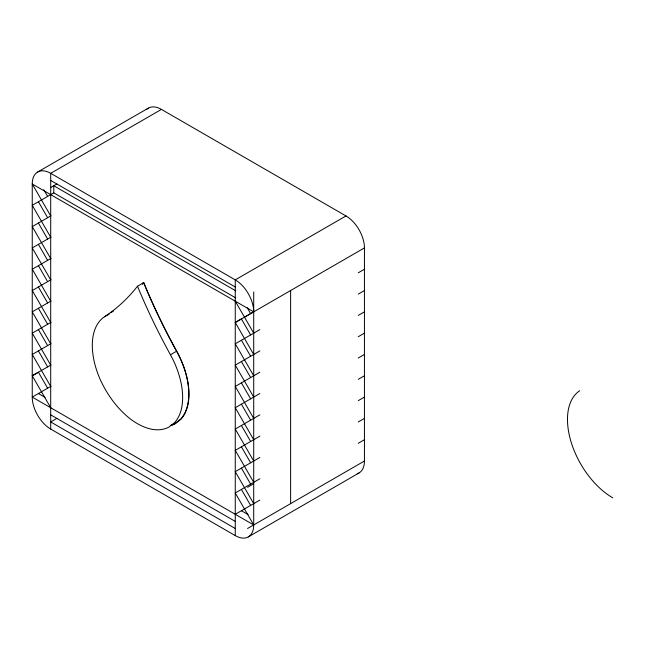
<?xml version="1.0" encoding="UTF-8"?>
<svg xmlns="http://www.w3.org/2000/svg" width="645" height="645" viewBox="0 0 645 645"><rect width="100%" height="100%" fill="white"/><g stroke="black" fill="none" stroke-linecap="round" stroke-linejoin="round"><path stroke-width="0.97" d="M137.498 286.227L135.136 289.154A397.006 229.209 60 0 1 104.506 316.768A64.008 36.959 60 0 0 100.289 379.671C106.941 394.143 116.382 407.406 128.669 417.629A64.016 36.959 60 0 0 169.022 427.006L174.658 422.531A64.016 36.959 60 0 0 170.441 354.758A397.304 229.386 60 0 1 139.804 291.766L137.498 286.227L143.65 282.679M142.464 284.139L143.722 282.583A397.304 229.386 60 0 0 176.786 351.396A64.016 36.959 60 0 1 181.003 419.169L175.367 423.644A64.016 36.959 60 0 1 171.231 425.394M37.652 172.038L148.382 108.11M357.225 473.753A26.098 15.069 60 0 0 364.441 461.014L364.441 247.914A26.098 15.069 60 0 0 345.986 215.946L161.435 109.4L50.705 173.328A26.098 15.069 60 0 0 32.25 183.986L32.25 397.086A26.098 15.069 60 0 0 50.705 429.054L235.256 535.6A26.098 15.069 60 0 0 253.711 524.949L253.711 291.951M50.705 187.534L56.857 183.986M235.723 290.798L53.785 185.76L53.785 192.863L32.25 205.295L50.705 237.263M50.987 215.785L32.25 226.605L50.705 258.572M50.987 237.102L32.25 247.914L50.705 279.882M50.987 258.411L32.25 269.223L50.705 301.191M50.987 279.72L32.25 290.532L50.705 322.5M50.987 301.03L32.25 311.841L50.705 343.809M50.987 322.339L32.25 333.159L50.705 365.118M50.987 343.648L32.25 354.468L50.705 386.428M104.506 316.768L109.118 314.099M50.705 407.745L32.25 375.777L50.987 364.957M32.25 375.777L38.402 372.221L47.633 388.209M50.987 386.266L32.25 397.086L253.711 524.949L235.256 492.982L259.862 478.775M345.986 215.946L235.256 279.882L50.705 173.328L50.705 429.054M56.857 418.395L50.705 421.951L235.256 528.497M170.449 354.758L176.601 351.203A397.304 229.386 60 0 1 145.955 288.218L143.529 282.397A397.006 229.209 60 0 1 142.319 283.913M253.711 354.468L235.256 322.5L253.993 311.68M235.256 322.5L241.407 318.944L250.639 334.932M244.487 317.171L364.441 247.914M259.862 329.603L235.256 343.809L253.711 375.777M358.289 272.779L364.441 269.223M259.862 350.912L235.256 365.118L253.711 397.086M358.289 294.088L364.441 290.532M259.862 372.221L235.256 386.428L253.711 418.395M358.289 315.397L364.441 311.841M259.862 393.531L235.256 407.737L253.711 439.705M358.289 336.706L364.441 333.159M259.862 414.84L235.256 429.046L253.711 461.014M358.289 358.015L364.441 354.468M259.862 436.157L235.256 450.363L253.711 482.323M358.289 379.325L364.441 375.777M259.862 457.466L235.256 471.672L253.711 503.632M358.289 400.634L364.441 397.086M358.289 421.951L364.441 418.395M247.559 487.298L253.711 483.742M235.256 514.291L259.862 500.085M358.289 443.26L364.441 439.705M247.559 528.497L364.441 461.014M248.309 536.89L359.039 472.962M50.705 180.431L235.312 287.017M53.785 192.863L235.723 297.901M38.402 393.531L45.11 397.409M241.407 510.735L248.115 514.613M50.705 414.848L235.312 521.426M247.237 307.73L250.639 313.623M235.256 301.191L253.711 333.151M241.407 340.254L250.639 356.242M241.407 361.571L250.639 377.551M241.407 382.88L250.639 398.86M241.407 404.189L250.639 420.169M241.407 425.498L250.639 441.478M241.407 446.808L250.639 462.788M241.407 468.117L250.639 484.105M241.407 489.426L250.639 505.414M43.747 189.686L47.633 196.419M50.705 215.946L32.25 183.986L253.711 311.841A26.098 15.069 60 0 0 235.256 279.882L235.256 535.6M38.402 201.74L47.633 217.728M38.402 223.049L47.633 239.037M38.402 244.366L47.633 260.346M38.402 265.675L47.633 281.655M38.402 286.985L47.633 302.965M38.402 308.294L47.633 324.274M38.402 329.603L47.633 345.583M38.402 350.912L47.633 366.9M290.621 290.532L290.621 503.632M146.794 109.287A26.098 15.069 60 0 1 161.435 109.4M612.75 497.827A64.016 36.959 60 0 1 571.228 442.397A64.016 36.959 60 0 1 579.678 390.765M171.038 425.2A64.016 36.959 60 0 0 175.174 423.451L180.81 418.976A64.016 36.959 60 0 0 176.593 351.211M113.528 310.946A397.006 229.209 60 0 1 111.238 312.511"/></g></svg>
